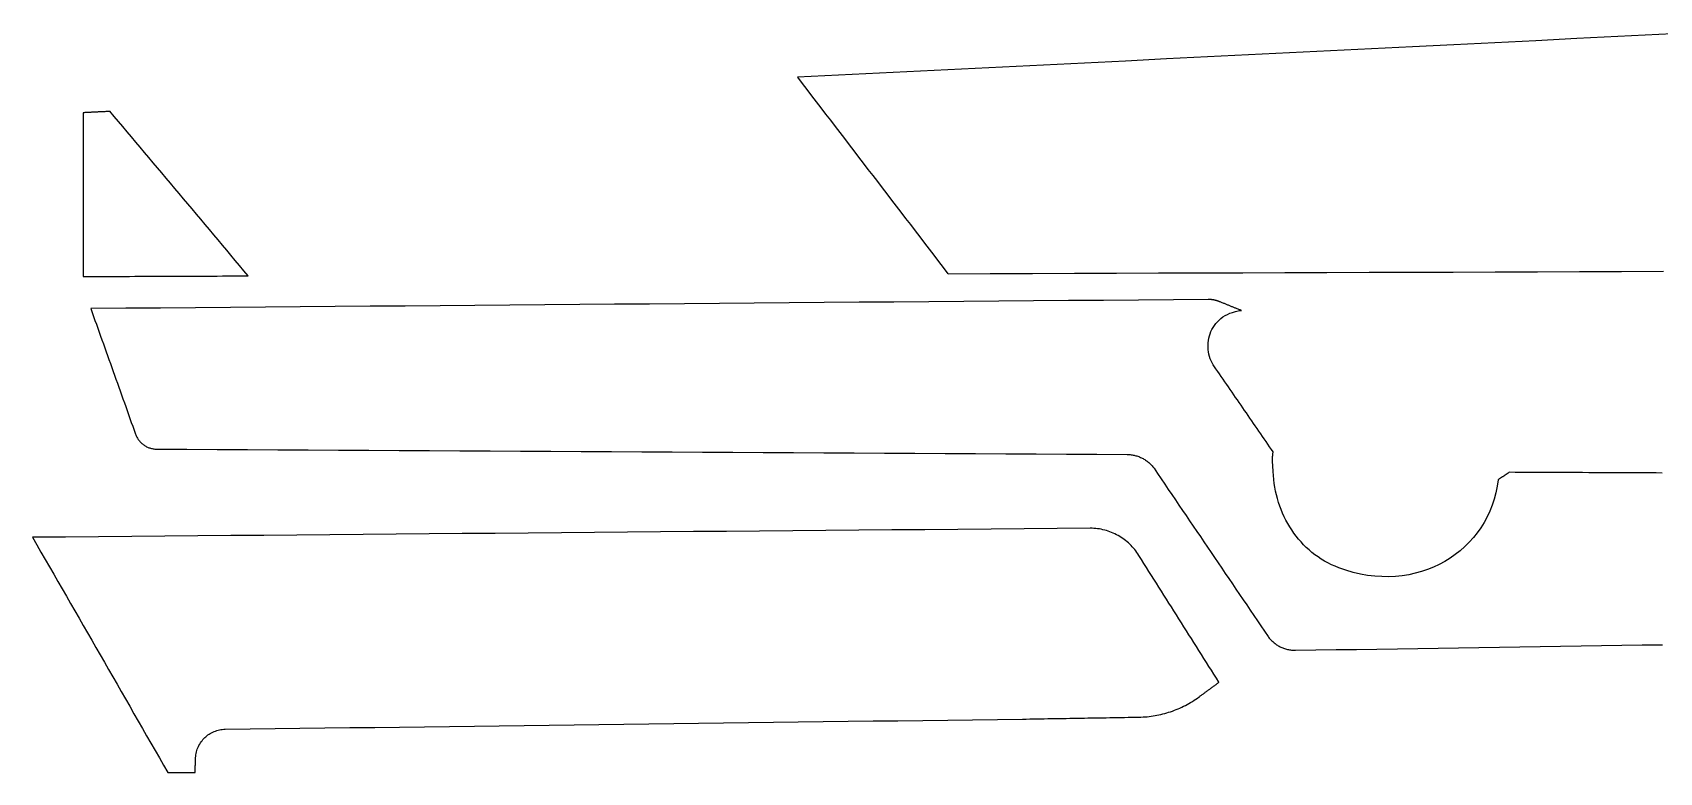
# Model space of a CAD drawing. Header units: metres. Extents: x 18 to 141, y -128 to -47.
# Drawn here: x 18.3 to 79.5, y -77 to -49.2 of the extents above; entities that cross this region are included whole.
import ezdxf

# ---------------------------------------------------------------- set-up
doc = ezdxf.new("R2010")
doc.units = ezdxf.units.M

msp = doc.modelspace()

# ---------------------------------------------------------------- linework, layer by layer
for points in [[(81.01965, -49.172368), (79.4766, -49.248822), (77.93355, -49.325276), (76.3905, -49.40173), (74.84745, -49.478184), (73.3044, -49.554638), (71.76135, -49.631092), (70.2183, -49.707546), (68.67525, -49.784), (67.1322, -49.860454), (65.58915, -49.936908), (64.0461, -50.013362), (62.50305, -50.089816), (60.96, -50.16627), (59.41695, -50.242724), (57.8739, -50.319178), (56.33085, -50.395632), (54.7878, -50.472086), (53.24475, -50.54854), (51.7017, -50.624994), (50.15865, -50.701448), (48.6156, -50.777902), (47.07255, -50.854356), (47.249588, -51.085242), (47.426626, -51.316128), (47.603664, -51.547014), (47.780702, -51.7779), (47.95774, -52.008786), (48.134778, -52.239672), (48.311816, -52.470558), (48.488854, -52.701444), (48.665892, -52.93233), (48.84293, -53.163216), (49.019968, -53.394102), (49.197006, -53.624988), (49.374044, -53.855874), (49.551082, -54.08676), (49.72812, -54.317646), (49.905158, -54.548532), (50.082196, -54.779418), (50.259234, -55.010304), (50.436272, -55.24119), (50.61331, -55.472076), (50.790348, -55.702962), (50.967386, -55.933848), (51.144424, -56.164734), (51.321462, -56.39562), (51.4985, -56.626506), (51.675538, -56.857392), (51.852576, -57.088278), (52.029614, -57.319164), (52.206652, -57.55005), (52.38369, -57.780936), (52.560728, -58.011822), (52.737766, -58.242708)], [(21.213318, -52.139088), (21.181822, -52.140612), (21.150326, -52.142136), (21.11883, -52.14366), (21.087334, -52.145184), (21.055838, -52.146708), (21.024342, -52.148232), (20.992846, -52.149756), (20.96135, -52.15128), (20.929854, -52.152804), (20.898358, -52.154328), (20.866862, -52.155852), (20.835366, -52.157376), (20.80387, -52.1589), (20.772374, -52.160424), (20.740878, -52.161948), (20.709382, -52.163472), (20.677886, -52.164996), (20.64639, -52.16652), (20.614894, -52.168044), (20.583398, -52.169568), (20.551902, -52.171092), (20.520406, -52.172616), (20.48891, -52.17414), (20.457414, -52.175664), (20.425918, -52.177188), (20.394422, -52.178712), (20.362926, -52.180236), (20.33143, -52.18176), (20.299934, -52.183284), (20.268438, -52.184808), (20.236942, -52.186332), (20.205446, -52.187856), (20.205446, -52.380388), (20.205446, -52.57292), (20.205446, -52.765452), (20.205446, -52.957984), (20.205446, -53.150516), (20.205446, -53.343048), (20.205446, -53.53558), (20.205446, -53.728112), (20.205446, -53.920644), (20.205446, -54.113176), (20.205446, -54.305708), (20.205446, -54.49824), (20.205446, -54.690772), (20.205446, -54.883304), (20.205446, -55.075836), (20.205446, -55.268368), (20.205446, -55.4609), (20.205446, -55.653432), (20.205446, -55.845964), (20.205446, -56.038496), (20.205446, -56.231028), (20.205446, -56.42356), (20.205446, -56.616092), (20.205446, -56.808624), (20.205446, -57.001156), (20.205446, -57.193688), (20.205446, -57.38622), (20.205446, -57.578752), (20.205446, -57.771284), (20.205446, -57.963816), (20.205446, -58.156348), (20.205446, -58.34888), (20.399502, -58.348118), (20.593558, -58.347356), (20.787614, -58.346594), (20.98167, -58.345832), (21.175726, -58.34507), (21.369782, -58.344308), (21.563838, -58.343546), (21.757894, -58.342784), (21.95195, -58.342022), (22.146006, -58.34126), (22.340062, -58.340498), (22.534118, -58.339736), (22.728174, -58.338974), (22.92223, -58.338212), (23.116286, -58.33745), (23.310342, -58.336688), (23.504398, -58.335926), (23.698454, -58.335164), (23.89251, -58.334402), (24.086566, -58.33364), (24.280622, -58.332878), (24.474678, -58.332116), (24.668734, -58.331354), (24.86279, -58.330592), (25.056846, -58.32983), (25.250902, -58.329068), (25.444958, -58.328306), (25.639014, -58.327544), (25.83307, -58.326782), (26.027126, -58.32602), (26.221182, -58.325258), (26.415238, -58.324496), (26.252678, -58.130948), (26.090118, -57.9374), (25.927558, -57.743852), (25.764998, -57.550304), (25.602438, -57.356756), (25.439878, -57.163208), (25.277318, -56.96966), (25.114758, -56.776112), (24.952198, -56.582564), (24.789638, -56.389016), (24.627078, -56.195468), (24.464518, -56.00192), (24.301958, -55.808372), (24.139398, -55.614824), (23.976838, -55.421276), (23.814278, -55.227728), (23.651718, -55.03418), (23.489158, -54.840632), (23.326598, -54.647084), (23.164038, -54.453536), (23.001478, -54.259988), (22.838918, -54.06644), (22.676358, -53.872892), (22.513798, -53.679344), (22.351238, -53.485796), (22.188678, -53.292248), (22.026118, -53.0987), (21.863558, -52.905152), (21.700998, -52.711604), (21.538438, -52.518056), (21.375878, -52.324508), (21.213318, -52.13096)], [(52.744878, -58.242708), (54.32806, -58.237374), (55.911242, -58.23204), (57.494424, -58.226706), (59.077606, -58.221372), (60.660788, -58.216038), (62.24397, -58.210704), (63.827152, -58.20537), (65.410334, -58.200036), (66.993516, -58.194702), (68.576698, -58.189368), (70.15988, -58.184034), (71.743062, -58.1787), (73.326244, -58.173366), (74.909426, -58.168032), (76.492608, -58.162698), (78.07579, -58.157364), (79.658972, -58.15203)], [(79.60487, -65.738502), (79.374492, -65.737486), (79.144114, -65.73647), (78.913736, -65.735454), (78.683358, -65.734438), (78.45298, -65.733422), (78.222602, -65.732406), (77.992224, -65.73139), (77.761846, -65.730374), (77.531468, -65.729358), (77.30109, -65.728342), (77.070712, -65.727326), (76.840334, -65.72631), (76.609956, -65.725294), (76.379578, -65.724278), (76.1492, -65.723262), (75.918822, -65.722246), (75.688444, -65.72123), (75.458066, -65.720214), (75.227688, -65.719198), (74.99731, -65.718182), (74.766932, -65.717166), (74.536554, -65.71615), (74.306176, -65.715134), (74.075798, -65.714118), (73.84542, -65.713102), (73.83272, -65.721738), (73.82002, -65.730374), (73.80732, -65.73901), (73.79462, -65.747646), (73.78192, -65.756282), (73.76922, -65.764918), (73.75652, -65.773554), (73.74382, -65.78219), (73.73112, -65.790826), (73.71842, -65.799462), (73.70572, -65.808098), (73.69302, -65.816734), (73.68032, -65.82537), (73.66762, -65.834006), (73.65492, -65.842642), (73.64222, -65.851278), (73.62952, -65.859914), (73.61682, -65.86855), (73.60412, -65.877186), (73.59142, -65.885822), (73.57872, -65.894458), (73.56602, -65.903094), (73.55332, -65.91173), (73.54062, -65.920366), (73.52792, -65.929002), (73.51522, -65.937638), (73.50252, -65.946274), (73.48982, -65.95491), (73.47712, -65.963546), (73.46442, -65.972182), (73.45172, -65.980818), (73.43902, -65.989454), (73.402952, -66.238374), (73.352914, -66.481452), (73.289414, -66.71818), (73.212706, -66.948304), (73.123552, -67.171316), (73.021952, -67.387216), (72.908668, -67.595242), (72.783954, -67.795394), (72.648064, -67.987164), (72.50176, -68.170298), (72.345042, -68.344288), (72.178672, -68.50888), (72.002904, -68.66382), (71.818246, -68.8086), (71.624952, -68.94322), (71.42353, -69.066918), (71.214488, -69.17944), (70.99808, -69.280532), (70.774814, -69.36994), (70.545198, -69.447156), (70.309486, -69.511926), (70.068186, -69.563996), (69.821552, -69.602858), (69.570092, -69.628258), (69.314314, -69.639688), (69.054472, -69.636894), (68.791074, -69.619622), (68.524628, -69.587364), (68.255388, -69.539866), (67.983862, -69.476874), (67.710304, -69.39788), (67.435222, -69.30263), (67.2973, -69.247512), (67.16268, -69.187314), (67.031616, -69.122036), (66.904108, -69.051932), (66.780156, -68.977002), (66.660014, -68.8975), (66.543428, -68.813426), (66.430652, -68.725034), (66.321686, -68.632578), (66.21653, -68.536058), (66.115184, -68.435728), (66.017902, -68.331588), (65.92443, -68.223892), (65.835022, -68.11264), (65.749678, -67.998086), (65.668398, -67.880484), (65.591436, -67.759834), (65.518538, -67.63639), (65.449958, -67.510152), (65.385696, -67.381374), (65.325752, -67.250056), (65.27038, -67.116452), (65.219326, -66.980816), (65.172844, -66.843148), (65.130934, -66.703448), (65.093596, -66.562224), (65.06083, -66.419222), (65.03289, -66.27495), (65.009776, -66.129408), (64.991488, -65.982596), (64.978026, -65.834768), (64.96939, -65.686178), (64.968374, -65.661794), (64.967104, -65.637664), (64.965834, -65.613788), (64.96431, -65.589912), (64.962786, -65.56629), (64.961262, -65.542922), (64.959738, -65.519554), (64.958214, -65.49644), (64.95669, -65.473326), (64.955166, -65.450466), (64.953642, -65.427606), (64.952118, -65.404746), (64.950848, -65.38214), (64.949578, -65.359534), (64.948562, -65.336928), (64.947546, -65.314322), (64.946784, -65.291716), (64.946276, -65.26911), (64.946022, -65.246504), (64.946022, -65.223898), (64.946276, -65.201292), (64.946784, -65.178686), (64.947546, -65.15608), (64.948816, -65.13322), (64.95034, -65.11036), (64.952118, -65.0875), (64.954404, -65.064386), (64.957198, -65.041272), (64.960246, -65.017904), (64.963802, -64.994282), (64.967866, -64.97066), (64.972438, -64.946784), (64.905128, -64.848994), (64.837818, -64.751204), (64.770508, -64.653414), (64.703198, -64.555624), (64.635888, -64.457834), (64.568578, -64.360044), (64.501268, -64.262254), (64.433958, -64.164464), (64.366648, -64.066674), (64.299338, -63.968884), (64.232028, -63.871094), (64.164718, -63.773304), (64.097408, -63.675514), (64.030098, -63.577724), (63.962788, -63.479934), (63.895478, -63.382144), (63.828168, -63.284354), (63.760858, -63.186564), (63.693548, -63.088774), (63.626238, -62.990984), (63.558928, -62.893194), (63.491618, -62.795404), (63.424308, -62.697614), (63.356998, -62.599824), (63.289688, -62.502034), (63.222378, -62.404244), (63.155068, -62.306454), (63.087758, -62.208664), (63.020448, -62.110874), (62.953138, -62.013084), (62.885828, -61.915294), (62.818518, -61.817504), (62.765432, -61.7474), (62.717426, -61.674248), (62.6745, -61.598302), (62.636908, -61.519816), (62.604396, -61.439044), (62.577218, -61.356494), (62.555374, -61.27242), (62.53861, -61.187076), (62.52718, -61.10097), (62.521084, -61.014356), (62.520322, -60.927488), (62.524894, -60.84062), (62.535054, -60.75426), (62.550548, -60.668662), (62.571376, -60.58408), (62.597792, -60.501022), (62.629542, -60.419488), (62.66688, -60.34024), (62.709552, -60.263278), (62.757812, -60.18911), (62.81166, -60.11799), (62.871096, -60.050172), (62.93612, -59.98591), (63.006732, -59.925712), (63.082932, -59.869832), (63.164974, -59.818778), (63.252604, -59.77255), (63.345822, -59.731656), (63.444882, -59.696604), (63.54953, -59.667394), (63.66002, -59.644534), (63.776352, -59.628278), (63.750698, -59.617864), (63.725044, -59.60745), (63.69939, -59.597036), (63.673736, -59.586622), (63.648082, -59.576208), (63.622428, -59.565794), (63.596774, -59.55538), (63.57112, -59.544966), (63.545466, -59.534552), (63.519812, -59.524138), (63.494158, -59.513724), (63.468504, -59.50331), (63.44285, -59.492896), (63.417196, -59.482482), (63.391542, -59.472068), (63.365888, -59.461654), (63.340234, -59.45124), (63.31458, -59.440826), (63.288926, -59.430412), (63.263272, -59.419998), (63.237618, -59.409584), (63.211964, -59.39917), (63.18631, -59.388756), (63.160656, -59.378342), (63.135002, -59.367928), (63.109348, -59.357514), (63.083694, -59.3471), (63.05804, -59.336686), (63.032386, -59.326272), (63.006732, -59.315858), (62.981078, -59.305444), (62.955424, -59.29503), (62.942724, -59.28995), (62.930024, -59.28487), (62.917324, -59.280044), (62.90437, -59.275472), (62.891416, -59.2709), (62.878462, -59.266582), (62.865508, -59.262518), (62.852554, -59.258454), (62.839346, -59.254644), (62.826138, -59.251088), (62.81293, -59.247532), (62.799722, -59.24423), (62.786514, -59.241182), (62.773306, -59.238134), (62.760098, -59.23534), (62.746636, -59.2328), (62.733174, -59.23026), (62.719712, -59.227974), (62.70625, -59.225688), (62.692788, -59.223656), (62.679326, -59.221878), (62.665864, -59.2201), (62.652402, -59.218576), (62.63894, -59.217306), (62.625224, -59.216036), (62.611508, -59.21502), (62.597792, -59.214258), (62.584076, -59.213496), (62.57036, -59.212988), (62.556644, -59.212734), (62.542928, -59.21248), (62.529212, -59.21248), (61.215524, -59.223148), (59.901836, -59.233816), (58.588148, -59.244484), (57.27446, -59.255152), (55.960772, -59.26582), (54.647084, -59.276488), (53.333396, -59.287156), (52.019708, -59.297824), (50.70602, -59.308492), (49.392332, -59.31916), (48.078644, -59.329828), (46.764956, -59.340496), (45.451268, -59.351164), (44.13758, -59.361832), (42.823892, -59.3725), (41.510204, -59.383168), (40.196516, -59.393836), (38.882828, -59.404504), (37.56914, -59.415172), (36.255452, -59.42584), (34.941764, -59.436508), (33.628076, -59.447176), (32.314388, -59.457844), (31.0007, -59.468512), (29.687012, -59.47918), (28.373324, -59.489848), (27.059636, -59.500516), (25.745948, -59.511184), (24.43226, -59.521852), (23.118572, -59.53252), (21.804884, -59.543188), (20.491196, -59.553856), (20.543774, -59.70143), (20.596352, -59.849004), (20.64893, -59.996578), (20.701508, -60.144152), (20.754086, -60.291726), (20.806664, -60.4393), (20.859242, -60.586874), (20.91182, -60.734448), (20.964398, -60.882022), (21.016976, -61.029596), (21.069554, -61.17717), (21.122132, -61.324744), (21.17471, -61.472318), (21.227288, -61.619892), (21.279866, -61.767466), (21.332444, -61.91504), (21.385022, -62.062614), (21.4376, -62.210188), (21.490178, -62.357762), (21.542756, -62.505336), (21.595334, -62.65291), (21.647912, -62.800484), (21.70049, -62.948058), (21.753068, -63.095632), (21.805646, -63.243206), (21.858224, -63.39078), (21.910802, -63.538354), (21.96338, -63.685928), (22.015958, -63.833502), (22.068536, -63.981076), (22.121114, -64.12865), (22.173692, -64.276224), (22.185376, -64.307466), (22.19833, -64.337946), (22.2123, -64.367664), (22.227286, -64.39662), (22.243542, -64.425068), (22.260814, -64.452754), (22.278848, -64.479678), (22.297898, -64.505586), (22.317964, -64.530732), (22.338792, -64.555116), (22.360636, -64.578738), (22.383242, -64.601344), (22.40661, -64.623188), (22.43074, -64.644016), (22.455632, -64.663828), (22.481286, -64.682878), (22.507702, -64.700912), (22.534626, -64.71793), (22.562312, -64.733932), (22.590506, -64.748918), (22.619462, -64.762634), (22.648926, -64.775334), (22.678898, -64.787018), (22.709378, -64.797432), (22.740112, -64.80683), (22.771354, -64.814958), (22.803104, -64.82207), (22.835108, -64.827912), (22.86762, -64.832484), (22.900386, -64.835786), (22.933406, -64.837818), (22.96668, -64.83858), (24.107648, -64.84493), (25.248616, -64.85128), (26.389584, -64.85763), (27.530552, -64.86398), (28.67152, -64.87033), (29.812488, -64.87668), (30.953456, -64.88303), (32.094424, -64.88938), (33.235392, -64.89573), (34.37636, -64.90208), (35.517328, -64.90843), (36.658296, -64.91478), (37.799264, -64.92113), (38.940232, -64.92748), (40.0812, -64.93383), (41.222168, -64.94018), (42.363136, -64.94653), (43.504104, -64.95288), (44.645072, -64.95923), (45.78604, -64.96558), (46.927008, -64.97193), (48.067976, -64.97828), (49.208944, -64.98463), (50.349912, -64.99098), (51.49088, -64.99733), (52.631848, -65.00368), (53.772816, -65.01003), (54.913784, -65.01638), (56.054752, -65.02273), (57.19572, -65.02908), (58.336688, -65.03543), (59.477656, -65.04178), (59.515248, -65.042542), (59.552586, -65.04432), (59.58967, -65.047368), (59.6265, -65.051432), (59.663076, -65.056512), (59.699398, -65.062608), (59.735466, -65.069974), (59.77128, -65.078356), (59.80684, -65.087754), (59.842146, -65.098168), (59.876944, -65.109598), (59.911488, -65.122044), (59.945524, -65.135506), (59.979052, -65.14973), (60.012326, -65.16497), (60.045092, -65.181226), (60.07735, -65.198498), (60.1091, -65.216532), (60.140342, -65.235582), (60.171076, -65.255648), (60.201302, -65.276476), (60.230766, -65.29832), (60.259722, -65.320926), (60.287916, -65.344294), (60.315602, -65.368678), (60.342526, -65.393824), (60.368688, -65.419986), (60.394088, -65.44691), (60.41898, -65.474596), (60.44311, -65.503044), (60.466224, -65.532254), (60.488576, -65.562226), (60.622688, -65.759838), (60.7568, -65.95745), (60.890658, -66.155062), (61.02477, -66.352674), (61.158882, -66.550286), (61.292994, -66.747898), (61.426852, -66.94551), (61.560964, -67.143122), (61.695076, -67.340734), (61.828934, -67.538346), (61.963046, -67.735958), (62.097158, -67.93357), (62.23127, -68.131182), (62.365128, -68.328794), (62.49924, -68.526406), (62.633352, -68.724018), (62.767464, -68.92163), (62.901322, -69.119242), (63.035434, -69.316854), (63.169546, -69.514466), (63.303404, -69.712078), (63.437516, -69.90969), (63.571628, -70.107302), (63.70574, -70.304914), (63.839598, -70.502526), (63.97371, -70.700138), (64.107822, -70.89775), (64.24168, -71.095362), (64.375792, -71.292974), (64.509904, -71.490586), (64.644016, -71.688198), (64.777874, -71.88581), (64.800734, -71.91629), (64.824356, -71.946008), (64.84874, -71.97471), (64.873886, -72.00265), (64.899794, -72.029828), (64.926464, -72.056244), (64.953896, -72.081644), (64.981836, -72.106282), (65.010538, -72.129904), (65.040002, -72.152764), (65.069974, -72.174608), (65.100454, -72.19569), (65.131696, -72.215756), (65.163446, -72.234806), (65.195704, -72.253094), (65.22847, -72.270366), (65.261744, -72.286622), (65.295526, -72.301862), (65.329816, -72.316086), (65.36436, -72.329294), (65.399412, -72.341486), (65.434718, -72.352662), (65.470532, -72.362822), (65.5066, -72.371966), (65.542922, -72.380094), (65.579752, -72.387206), (65.616836, -72.393048), (65.654174, -72.397874), (65.691512, -72.401684), (65.729104, -72.404224), (65.76695, -72.405748), (65.80505, -72.406002), (66.572638, -72.394318), (67.340226, -72.382634), (68.107814, -72.37095), (68.875402, -72.359266), (69.64299, -72.347582), (70.410578, -72.335898), (71.178166, -72.324214), (71.945754, -72.31253), (72.713342, -72.300846), (73.48093, -72.289162), (74.248518, -72.277478), (75.016106, -72.265794), (75.783694, -72.25411), (76.551282, -72.242426), (77.31887, -72.230742), (78.086458, -72.219058), (78.854046, -72.207374), (79.621634, -72.19569)], [(62.929262, -73.606152), (62.835282, -73.457308), (62.741302, -73.308464), (62.647322, -73.15962), (62.553342, -73.010776), (62.459362, -72.861932), (62.365382, -72.713088), (62.271402, -72.564244), (62.177422, -72.4154), (62.083442, -72.266556), (61.989462, -72.117712), (61.895482, -71.968868), (61.801502, -71.820024), (61.707522, -71.67118), (61.613542, -71.522336), (61.519562, -71.373492), (61.425582, -71.224648), (61.331602, -71.075804), (61.237622, -70.92696), (61.143642, -70.778116), (61.049662, -70.629272), (60.955682, -70.480428), (60.861702, -70.331584), (60.767722, -70.18274), (60.673742, -70.033896), (60.579762, -69.885052), (60.485782, -69.736208), (60.391802, -69.587364), (60.297822, -69.43852), (60.203842, -69.289676), (60.109862, -69.140832), (60.015882, -68.991988), (59.921902, -68.843144), (59.88431, -68.783962), (59.84494, -68.726304), (59.803792, -68.67017), (59.76112, -68.61556), (59.716924, -68.562474), (59.671204, -68.511166), (59.62396, -68.461382), (59.575192, -68.413376), (59.5249, -68.366894), (59.473338, -68.32219), (59.420506, -68.27901), (59.366404, -68.237608), (59.311032, -68.197984), (59.25439, -68.160138), (59.196732, -68.124324), (59.138058, -68.090288), (59.078114, -68.05803), (59.017154, -68.027804), (58.955432, -67.999356), (58.892694, -67.97294), (58.829194, -67.948556), (58.764932, -67.92595), (58.699654, -67.905376), (58.633868, -67.886834), (58.56732, -67.870578), (58.50001, -67.856354), (58.432192, -67.844162), (58.363866, -67.834256), (58.295032, -67.826382), (58.22569, -67.820794), (58.156094, -67.817492), (58.08599, -67.816476), (56.84266, -67.827144), (55.59933, -67.837812), (54.356, -67.84848), (53.11267, -67.859148), (51.86934, -67.869816), (50.62601, -67.880484), (49.38268, -67.891152), (48.13935, -67.90182), (46.89602, -67.912488), (45.65269, -67.923156), (44.40936, -67.933824), (43.16603, -67.944492), (41.9227, -67.95516), (40.67937, -67.965828), (39.43604, -67.976496), (38.19271, -67.987164), (36.94938, -67.997832), (35.70605, -68.0085), (34.46272, -68.019168), (33.21939, -68.029836), (31.97606, -68.040504), (30.73273, -68.051172), (29.4894, -68.06184), (28.24607, -68.072508), (27.00274, -68.083176), (25.75941, -68.093844), (24.51608, -68.104512), (23.27275, -68.11518), (22.02942, -68.125848), (20.78609, -68.136516), (19.54276, -68.147184), (18.29943, -68.157852), (18.458434, -68.434204), (18.617438, -68.710556), (18.776442, -68.986908), (18.935446, -69.26326), (19.09445, -69.539612), (19.253454, -69.815964), (19.412458, -70.092316), (19.571462, -70.368668), (19.730466, -70.64502), (19.88947, -70.921372), (20.048474, -71.197724), (20.207478, -71.474076), (20.366482, -71.750428), (20.525486, -72.02678), (20.68449, -72.303132), (20.843494, -72.579484), (21.002498, -72.855836), (21.161502, -73.132188), (21.320506, -73.40854), (21.47951, -73.684892), (21.638514, -73.961244), (21.797518, -74.237596), (21.956522, -74.513948), (22.115526, -74.7903), (22.27453, -75.066652), (22.433534, -75.343004), (22.592538, -75.619356), (22.751542, -75.895708), (22.910546, -76.17206), (23.06955, -76.448412), (23.228554, -76.724764), (23.387558, -77.001116), (23.419562, -77.001116), (23.451566, -77.001116), (23.48357, -77.001116), (23.515574, -77.001116), (23.547578, -77.001116), (23.579582, -77.001116), (23.611586, -77.001116), (23.64359, -77.001116), (23.675594, -77.001116), (23.707598, -77.001116), (23.739602, -77.001116), (23.771606, -77.001116), (23.80361, -77.001116), (23.835614, -77.001116), (23.867618, -77.001116), (23.899622, -77.001116), (23.931626, -77.001116), (23.96363, -77.001116), (23.995634, -77.001116), (24.027638, -77.001116), (24.059642, -77.001116), (24.091646, -77.001116), (24.12365, -77.001116), (24.155654, -77.001116), (24.187658, -77.001116), (24.219662, -77.001116), (24.251666, -77.001116), (24.28367, -77.001116), (24.315674, -77.001116), (24.347678, -77.001116), (24.379682, -77.001116), (24.411686, -77.001116), (24.412448, -76.983844), (24.41321, -76.966572), (24.413972, -76.9493), (24.414734, -76.932028), (24.415496, -76.914756), (24.416258, -76.897484), (24.41702, -76.880212), (24.417782, -76.86294), (24.418544, -76.845668), (24.419306, -76.828396), (24.420068, -76.811124), (24.42083, -76.793852), (24.421592, -76.77658), (24.422354, -76.759308), (24.423116, -76.742036), (24.423878, -76.724764), (24.42464, -76.707492), (24.425402, -76.69022), (24.426164, -76.672948), (24.426926, -76.655676), (24.427688, -76.638404), (24.42845, -76.621132), (24.429212, -76.60386), (24.429974, -76.586588), (24.430736, -76.569316), (24.431498, -76.552044), (24.43226, -76.534772), (24.433022, -76.5175), (24.433784, -76.500228), (24.434546, -76.482956), (24.435308, -76.465684), (24.43607, -76.448412), (24.440134, -76.39304), (24.446738, -76.33843), (24.455882, -76.284582), (24.467566, -76.23175), (24.48179, -76.179934), (24.4983, -76.129134), (24.517096, -76.07935), (24.538178, -76.030836), (24.561292, -75.983592), (24.586692, -75.937618), (24.614124, -75.892914), (24.643588, -75.849734), (24.67483, -75.807824), (24.70785, -75.767438), (24.742648, -75.72883), (24.779224, -75.691746), (24.817578, -75.65644), (24.857456, -75.622912), (24.898858, -75.591162), (24.941784, -75.561444), (24.98598, -75.533758), (25.0317, -75.508104), (25.07869, -75.484482), (25.12695, -75.462892), (25.176226, -75.443588), (25.226518, -75.42657), (25.277826, -75.411838), (25.33015, -75.399646), (25.38349, -75.38974), (25.437592, -75.382374), (25.492456, -75.377802), (25.548082, -75.37577), (26.485342, -75.363832), (27.422602, -75.351894), (28.359862, -75.339956), (29.297122, -75.328018), (30.234382, -75.31608), (31.171642, -75.304142), (32.108902, -75.292204), (33.046162, -75.280266), (33.983422, -75.268328), (34.920682, -75.25639), (35.857942, -75.244452), (36.795202, -75.232514), (37.732462, -75.220576), (38.669722, -75.208638), (39.606982, -75.1967), (40.544242, -75.184762), (41.481502, -75.172824), (42.418762, -75.160886), (43.356022, -75.148948), (44.293282, -75.13701), (45.230542, -75.125072), (46.167802, -75.113134), (47.105062, -75.101196), (48.042322, -75.089258), (48.979582, -75.07732), (49.916842, -75.065382), (50.854102, -75.053444), (51.791362, -75.041506), (52.728622, -75.029568), (53.665882, -75.01763), (54.603142, -75.005692), (55.540402, -74.993754), (55.677308, -74.991468), (55.814214, -74.989182), (55.95112, -74.986896), (56.088026, -74.98461), (56.224932, -74.982324), (56.361838, -74.980038), (56.498744, -74.977752), (56.63565, -74.975466), (56.772556, -74.97318), (56.909462, -74.970894), (57.046368, -74.968608), (57.183274, -74.966322), (57.32018, -74.964036), (57.457086, -74.96175), (57.593992, -74.959464), (57.730898, -74.957178), (57.867804, -74.954892), (58.00471, -74.952606), (58.141616, -74.95032), (58.278522, -74.948034), (58.415428, -74.945748), (58.552334, -74.943462), (58.68924, -74.941176), (58.826146, -74.93889), (58.963052, -74.936604), (59.099958, -74.934318), (59.236864, -74.932032), (59.37377, -74.929746), (59.510676, -74.92746), (59.647582, -74.925174), (59.784488, -74.922888), (59.921394, -74.920602), (59.997594, -74.91857), (60.073794, -74.915014), (60.14974, -74.909934), (60.225432, -74.903584), (60.30087, -74.89571), (60.376054, -74.886312), (60.450984, -74.875644), (60.52566, -74.863452), (60.600082, -74.849736), (60.67425, -74.83475), (60.74791, -74.81824), (60.821316, -74.80046), (60.894214, -74.781156), (60.966858, -74.760582), (61.038994, -74.738484), (61.110622, -74.715116), (61.181996, -74.690224), (61.252862, -74.664062), (61.32322, -74.63663), (61.39307, -74.607674), (61.462158, -74.577448), (61.530738, -74.545952), (61.59881, -74.513186), (61.666374, -74.478896), (61.733176, -74.443336), (61.79947, -74.406506), (61.865002, -74.368406), (61.929772, -74.329036), (61.994034, -74.288396), (62.057534, -74.246486), (62.120272, -74.203306), (62.182248, -74.158856), (62.20587, -74.141584), (62.229492, -74.124312), (62.253114, -74.10704), (62.276736, -74.089768), (62.300358, -74.072496), (62.32398, -74.055224), (62.347602, -74.037952), (62.371224, -74.02068), (62.394846, -74.003408), (62.418468, -73.986136), (62.44209, -73.968864), (62.465712, -73.951592), (62.489334, -73.93432), (62.512956, -73.917048), (62.536578, -73.899776), (62.5602, -73.882504), (62.583822, -73.865232), (62.607444, -73.84796), (62.631066, -73.830688), (62.654688, -73.813416), (62.67831, -73.796144), (62.701932, -73.778872), (62.725554, -73.7616), (62.749176, -73.744328), (62.772798, -73.727056), (62.79642, -73.709784), (62.820042, -73.692512), (62.843664, -73.67524), (62.867286, -73.657968), (62.890908, -73.640696), (62.91453, -73.623424), (62.938152, -73.606152)]]:
    msp.add_lwpolyline(points)

doc.saveas('drawing.dxf')
